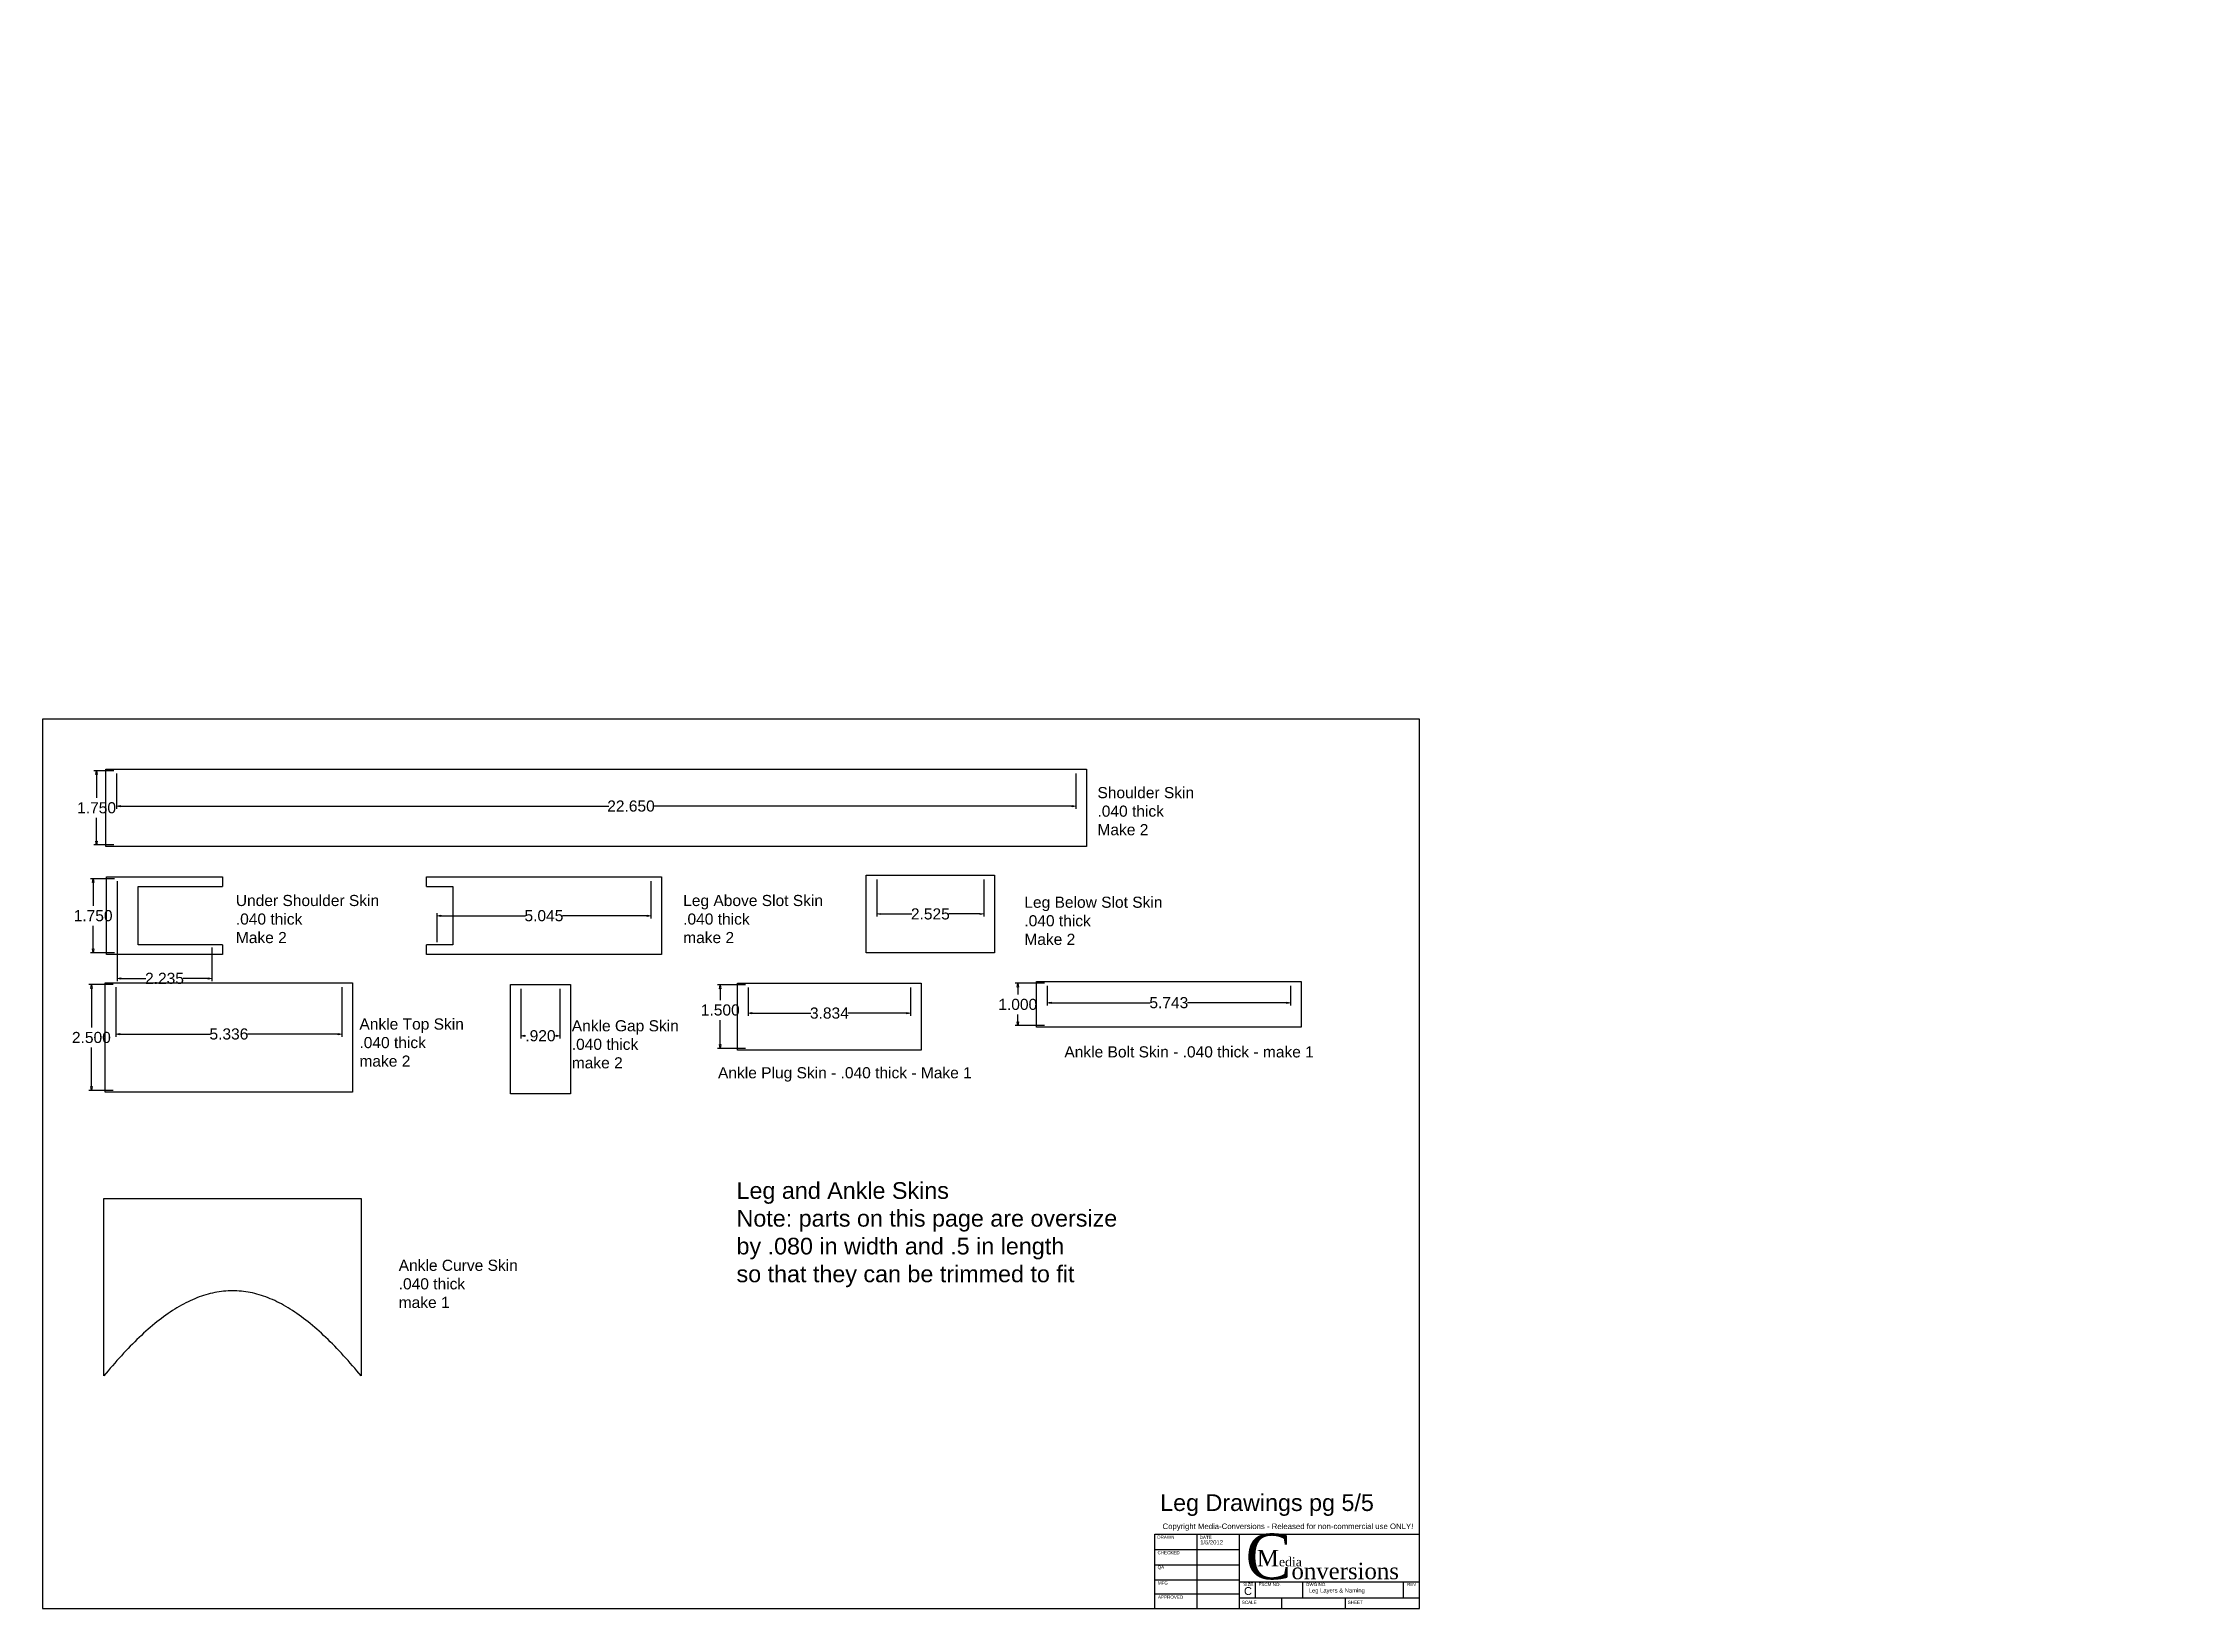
# Model space of a CAD drawing. Extents: x 0 to 50.3, y 0 to 37.
import ezdxf

# ---------------------------------------------------------------- set-up
doc = ezdxf.new("R2010")
doc.units = 0
doc.header["$MEASUREMENT"] = 0
for name, color, linetype in [('CONTINUOUS', 7, 'CONTINUOUS'), ('DIMENSIONS', 7, 'CONTINUOUS'), ('VISIBLE', 7, 'CONTINUOUS')]:
    doc.layers.add(name, color=color, linetype=linetype)
doc.dimstyles.get("Standard").update_dxf_attribs({"dimtxt": 0.18, "dimasz": 0.18, "dimexe": 0.18, "dimexo": 0.0625, "dimgap": 0.09, "dimtad": 0, "dimtih": 1, "dimtoh": 1, "dimdec": 4, "dimzin": 0, "dimtxsty": 'STANDARD', "dimcen": 0.09, "dimazin": 3, "dimtfac": 1, "dimtdec": 4, "dimtofl": 0, "dimtmove": 0, "dimatfit": 3, "dimtolj": 1, "dimtzin": 0})

# ---------------------------------------------------------------- blocks, each defined once
blk = doc.blocks.new('D1')
at = {"layer": 'DIMENSIONS'}
for p, q in [((1.741, 19.717), (1.741, 18.883)), ((24.391, 19.717), (24.391, 18.883)), ((1.831, 18.946), (13.367, 18.946)), ((24.301, 18.946), (14.408, 18.946))]:
    blk.add_line(p, q, dxfattribs=at)
for points in [[(1.741, 18.946), (1.831, 18.961), (1.831, 18.931), (1.741, 18.946)], [(24.391, 18.946), (24.301, 18.931), (24.301, 18.961), (24.391, 18.946)]]:
    blk.add_lwpolyline(points, dxfattribs=at)
at = {"layer": 'DIMENSIONS', "insert": (13.888, 18.946), "char_height": 0.26242, "attachment_point": 5}
for s in ['{\\fArial|b0|i0|c0|p0;22.650}{\\fMicrosoft Sans Serif|b0|i0|c0|p0;\\H0.3541667x;}', '{\\fArial|b0|i0|c0|p0;}', '{\\fArial|b0|i0|c0|p0;}']:
    blk.add_mtext(s, dxfattribs=at)
blk = doc.blocks.new('D2')
at = {"layer": 'DIMENSIONS'}
for p, q in [((1.678, 19.78), (1.212, 19.78)), ((1.274, 19.69), (1.274, 19.141)), ((1.274, 18.12), (1.274, 18.669)), ((1.678, 18.03), (1.212, 18.03))]:
    blk.add_line(p, q, dxfattribs=at)
for points in [[(1.274, 19.78), (1.289, 19.69), (1.259, 19.69), (1.274, 19.78)], [(1.274, 18.03), (1.259, 18.12), (1.289, 18.12), (1.274, 18.03)]]:
    blk.add_lwpolyline(points, dxfattribs=at)
at = {"layer": 'DIMENSIONS', "insert": (1.274, 18.905), "char_height": 0.26242, "attachment_point": 5}
for s in ['{\\fArial|b0|i0|c0|p0;1.750}{\\fMicrosoft Sans Serif|b0|i0|c0|p0;\\H0.3541667x;}', '{\\fArial|b0|i0|c0|p0;}', '{\\fArial|b0|i0|c0|p0;}']:
    blk.add_mtext(s, dxfattribs=at)
blk = doc.blocks.new('D3')
at = {"layer": 'DIMENSIONS'}
for p, q in [((1.759, 17.17), (1.759, 14.815)), ((3.994, 15.608), (3.994, 14.815)), ((1.849, 14.877), (2.439, 14.877)), ((3.904, 14.877), (3.314, 14.877))]:
    blk.add_line(p, q, dxfattribs=at)
for points in [[(1.759, 14.877), (1.849, 14.892), (1.849, 14.862), (1.759, 14.877)], [(3.994, 14.877), (3.904, 14.862), (3.904, 14.892), (3.994, 14.877)]]:
    blk.add_lwpolyline(points, dxfattribs=at)
at = {"layer": 'DIMENSIONS', "insert": (2.877, 14.877), "char_height": 0.26242, "attachment_point": 5}
for s in ['{\\fArial|b0|i0|c0|p0;2.235}{\\fMicrosoft Sans Serif|b0|i0|c0|p0;\\H0.3541667x;}', '{\\fArial|b0|i0|c0|p0;}', '{\\fArial|b0|i0|c0|p0;}']:
    blk.add_mtext(s, dxfattribs=at)
blk = doc.blocks.new('D4')
at = {"layer": 'DIMENSIONS'}
for p, q in [((1.697, 17.232), (1.13, 17.232)), ((1.192, 17.142), (1.192, 16.593)), ((1.192, 15.572), (1.192, 16.121)), ((1.697, 15.482), (1.13, 15.482))]:
    blk.add_line(p, q, dxfattribs=at)
for points in [[(1.192, 17.232), (1.207, 17.142), (1.177, 17.142), (1.192, 17.232)], [(1.192, 15.482), (1.177, 15.572), (1.207, 15.572), (1.192, 15.482)]]:
    blk.add_lwpolyline(points, dxfattribs=at)
at = {"layer": 'DIMENSIONS', "insert": (1.192, 16.357), "char_height": 0.26242, "attachment_point": 5}
for s in ['{\\fArial|b0|i0|c0|p0;1.750}{\\fMicrosoft Sans Serif|b0|i0|c0|p0;\\H0.3541667x;}', '{\\fArial|b0|i0|c0|p0;}', '{\\fArial|b0|i0|c0|p0;}']:
    blk.add_mtext(s, dxfattribs=at)
blk = doc.blocks.new('D5')
at = {"layer": 'DIMENSIONS'}
for p, q in [((14.356, 17.17), (14.356, 16.295)), ((9.311, 15.732), (9.311, 16.42)), ((9.401, 16.357), (11.396, 16.357)), ((14.266, 16.357), (12.271, 16.357))]:
    blk.add_line(p, q, dxfattribs=at)
for points in [[(9.311, 16.357), (9.401, 16.372), (9.401, 16.342), (9.311, 16.357)], [(14.356, 16.357), (14.266, 16.342), (14.266, 16.372), (14.356, 16.357)]]:
    blk.add_lwpolyline(points, dxfattribs=at)
at = {"layer": 'DIMENSIONS', "insert": (11.833, 16.357), "char_height": 0.26242, "attachment_point": 5}
for s in ['{\\fArial|b0|i0|c0|p0;5.045}{\\fMicrosoft Sans Serif|b0|i0|c0|p0;\\H0.3541667x;}', '{\\fArial|b0|i0|c0|p0;}', '{\\fArial|b0|i0|c0|p0;}']:
    blk.add_mtext(s, dxfattribs=at)
blk = doc.blocks.new('D6')
at = {"layer": 'DIMENSIONS'}
for p, q in [((19.692, 17.211), (19.692, 16.336)), ((22.217, 17.211), (22.217, 16.336)), ((19.782, 16.398), (20.517, 16.398)), ((22.127, 16.398), (21.392, 16.398))]:
    blk.add_line(p, q, dxfattribs=at)
for points in [[(19.692, 16.398), (19.782, 16.413), (19.782, 16.383), (19.692, 16.398)], [(22.217, 16.398), (22.127, 16.383), (22.127, 16.413), (22.217, 16.398)]]:
    blk.add_lwpolyline(points, dxfattribs=at)
at = {"layer": 'DIMENSIONS', "insert": (20.954, 16.398), "char_height": 0.26242, "attachment_point": 5}
for s in ['{\\fArial|b0|i0|c0|p0;2.525}{\\fMicrosoft Sans Serif|b0|i0|c0|p0;\\H0.3541667x;}', '{\\fArial|b0|i0|c0|p0;}', '{\\fArial|b0|i0|c0|p0;}']:
    blk.add_mtext(s, dxfattribs=at)
blk = doc.blocks.new('D7')
at = {"layer": 'DIMENSIONS'}
for p, q in [((1.729, 14.669), (1.729, 13.501)), ((7.065, 14.669), (7.065, 13.501)), ((1.819, 13.563), (3.959, 13.563)), ((6.975, 13.563), (4.834, 13.563))]:
    blk.add_line(p, q, dxfattribs=at)
for points in [[(1.729, 13.563), (1.819, 13.578), (1.819, 13.548), (1.729, 13.563)], [(7.065, 13.563), (6.975, 13.548), (6.975, 13.578), (7.065, 13.563)]]:
    blk.add_lwpolyline(points, dxfattribs=at)
at = {"layer": 'DIMENSIONS', "insert": (4.397, 13.563), "char_height": 0.26242, "attachment_point": 5}
for s in ['{\\fArial|b0|i0|c0|p0;5.336}{\\fMicrosoft Sans Serif|b0|i0|c0|p0;\\H0.3541667x;}', '{\\fArial|b0|i0|c0|p0;}', '{\\fArial|b0|i0|c0|p0;}']:
    blk.add_mtext(s, dxfattribs=at)
blk = doc.blocks.new('D8')
at = {"layer": 'DIMENSIONS'}
for p, q in [((1.666, 14.731), (1.088, 14.731)), ((1.151, 14.641), (1.151, 13.717)), ((1.151, 12.321), (1.151, 13.245)), ((1.666, 12.231), (1.088, 12.231))]:
    blk.add_line(p, q, dxfattribs=at)
for points in [[(1.151, 14.731), (1.166, 14.641), (1.136, 14.641), (1.151, 14.731)], [(1.151, 12.231), (1.136, 12.321), (1.166, 12.321), (1.151, 12.231)]]:
    blk.add_lwpolyline(points, dxfattribs=at)
at = {"layer": 'DIMENSIONS', "insert": (1.151, 13.481), "char_height": 0.26242, "attachment_point": 5}
for s in ['{\\fArial|b0|i0|c0|p0;2.500}{\\fMicrosoft Sans Serif|b0|i0|c0|p0;\\H0.3541667x;}', '{\\fArial|b0|i0|c0|p0;}', '{\\fArial|b0|i0|c0|p0;}']:
    blk.add_mtext(s, dxfattribs=at)
blk = doc.blocks.new('D9')
at = {"layer": 'DIMENSIONS'}
for p, q in [((11.291, 14.628), (11.291, 13.46)), ((12.211, 14.628), (12.211, 13.46)), ((11.381, 13.522), (11.397, 13.522)), ((12.121, 13.522), (12.105, 13.522))]:
    blk.add_line(p, q, dxfattribs=at)
for points in [[(11.291, 13.522), (11.381, 13.537), (11.381, 13.507), (11.291, 13.522)], [(12.211, 13.522), (12.121, 13.507), (12.121, 13.537), (12.211, 13.522)]]:
    blk.add_lwpolyline(points, dxfattribs=at)
at = {"layer": 'DIMENSIONS', "insert": (11.751, 13.522), "char_height": 0.26242, "attachment_point": 5}
for s in ['{\\fArial|b0|i0|c0|p0;.920}{\\fMicrosoft Sans Serif|b0|i0|c0|p0;\\H0.3541667x;}', '{\\fArial|b0|i0|c0|p0;}', '{\\fArial|b0|i0|c0|p0;}']:
    blk.add_mtext(s, dxfattribs=at)
blk = doc.blocks.new('D10')
at = {"layer": 'DIMENSIONS'}
for p, q in [((16.654, 14.662), (16.654, 13.994)), ((20.488, 14.662), (20.488, 13.994)), ((16.744, 14.057), (18.134, 14.057)), ((20.398, 14.057), (19.009, 14.057))]:
    blk.add_line(p, q, dxfattribs=at)
for points in [[(16.654, 14.057), (16.744, 14.072), (16.744, 14.042), (16.654, 14.057)], [(20.488, 14.057), (20.398, 14.042), (20.398, 14.072), (20.488, 14.057)]]:
    blk.add_lwpolyline(points, dxfattribs=at)
at = {"layer": 'DIMENSIONS', "insert": (18.571, 14.057), "char_height": 0.26242, "attachment_point": 5}
for s in ['{\\fArial|b0|i0|c0|p0;3.834}{\\fMicrosoft Sans Serif|b0|i0|c0|p0;\\H0.3541667x;}', '{\\fArial|b0|i0|c0|p0;}', '{\\fArial|b0|i0|c0|p0;}']:
    blk.add_mtext(s, dxfattribs=at)
blk = doc.blocks.new('D11')
at = {"layer": 'DIMENSIONS'}
for p, q in [((16.592, 14.724), (15.933, 14.724)), ((15.996, 14.634), (15.996, 14.366)), ((15.996, 13.314), (15.996, 13.893)), ((16.592, 13.224), (15.933, 13.224))]:
    blk.add_line(p, q, dxfattribs=at)
for points in [[(15.996, 14.724), (16.011, 14.634), (15.981, 14.634), (15.996, 14.724)], [(15.996, 13.224), (15.981, 13.314), (16.011, 13.314), (15.996, 13.224)]]:
    blk.add_lwpolyline(points, dxfattribs=at)
at = {"layer": 'DIMENSIONS', "insert": (15.996, 14.13), "char_height": 0.26242, "attachment_point": 5}
for s in ['{\\fArial|b0|i0|c0|p0;1.500}{\\fMicrosoft Sans Serif|b0|i0|c0|p0;\\H0.3541667x;}', '{\\fArial|b0|i0|c0|p0;}', '{\\fArial|b0|i0|c0|p0;}']:
    blk.add_mtext(s, dxfattribs=at)
blk = doc.blocks.new('D12')
at = {"layer": 'DIMENSIONS'}
for p, q in [((23.712, 14.699), (23.712, 14.241)), ((29.455, 14.699), (29.455, 14.241)), ((23.802, 14.303), (26.146, 14.303)), ((29.365, 14.303), (27.021, 14.303))]:
    blk.add_line(p, q, dxfattribs=at)
for points in [[(23.712, 14.303), (23.802, 14.318), (23.802, 14.288), (23.712, 14.303)], [(29.455, 14.303), (29.365, 14.288), (29.365, 14.318), (29.455, 14.303)]]:
    blk.add_lwpolyline(points, dxfattribs=at)
at = {"layer": 'DIMENSIONS', "insert": (26.583, 14.303), "char_height": 0.26242, "attachment_point": 5}
for s in ['{\\fArial|b0|i0|c0|p0;5.743}{\\fMicrosoft Sans Serif|b0|i0|c0|p0;\\H0.3541667x;}', '{\\fArial|b0|i0|c0|p0;}', '{\\fArial|b0|i0|c0|p0;}']:
    blk.add_mtext(s, dxfattribs=at)
blk = doc.blocks.new('D13')
at = {"layer": 'DIMENSIONS'}
for p, q in [((23.649, 14.762), (22.954, 14.762)), ((23.017, 14.672), (23.017, 14.498)), ((23.649, 13.762), (22.954, 13.762)), ((23.017, 13.852), (23.017, 14.026))]:
    blk.add_line(p, q, dxfattribs=at)
for points in [[(23.017, 14.762), (23.032, 14.672), (23.002, 14.672), (23.017, 14.762)], [(23.017, 13.762), (23.002, 13.852), (23.032, 13.852), (23.017, 13.762)]]:
    blk.add_lwpolyline(points, dxfattribs=at)
at = {"layer": 'DIMENSIONS', "insert": (23.017, 14.262), "char_height": 0.26242, "attachment_point": 5}
for s in ['{\\fArial|b0|i0|c0|p0;1.000}{\\fMicrosoft Sans Serif|b0|i0|c0|p0;\\H0.3541667x;}', '{\\fArial|b0|i0|c0|p0;}', '{\\fArial|b0|i0|c0|p0;}']:
    blk.add_mtext(s, dxfattribs=at)
blk = doc.blocks.new('BLOCK4')
at = {"layer": 'CONTINUOUS'}
for p, q in [((32.5, 21), (0, 21)), ((0, 21), (0, 0)), ((32.5, 0), (32.5, 21)), ((32.5, 20.5), (32.5, 20.875)), ((26.25, 1.75), (32.5, 1.75)), ((26.25, 0), (26.25, 1.75)), ((27.246, 1.75), (27.246, 0)), ((28.25, 0), (28.25, 1.75)), ((32.5, 0), (32.5, 1.75)), ((26.25, 1.388), (28.25, 1.388)), ((26.25, 1.031), (28.25, 1.031)), ((26.25, 0.675), (28.25, 0.675)), ((28.25, 0.63), (32.5, 0.63)), ((28.63, 0.25), (28.63, 0.63)), ((29.75, 0.25), (29.75, 0.63)), ((32.12, 0.25), (32.12, 0.63)), ((0, 0), (32.5, 0)), ((26.25, 0.344), (28.25, 0.344)), ((28.25, 0.25), (32.5, 0.25)), ((29.25, 0), (29.25, 0.25)), ((30.75, 0), (30.75, 0.25)), ((32.5, 0.125), (32.5, 0.5))]:
    blk.add_line(p, q, dxfattribs=at)
at = {"layer": 'CONTINUOUS', "attachment_point": 4}
for s, insert, char_height in [('{\\fArial|b0|i0|c0|p0;\\C7;DRAWN}{\\fArial|b0|i0|c0|p0;\\C7;}', (26.311, 1.682), 0.07654), ('{\\fArial|b0|i0|c0|p0;\\C7;DRAWN}{\\fArial|b0|i0|c0|p0;\\C7;}', (26.311, 1.682), 0.07654), ('{\\fArial|b0|i0|c0|p0;\\C1;Copyright Media-Conversions - Released for non-commercial use ONLY!}{\\fMS Shell Dlg|b0|i0|c0|p0;\\C7;\\H0.75x;}', (26.435, 1.919), 0.13121), ('{\\fArial|b0|i0|c0|p0;\\C7;DATE}{\\fArial|b0|i0|c0|p0;\\C7;}', (27.31, 1.676), 0.07654), ('{\\fArial|b0|i0|c0|p0;\\C7;DATE}{\\fArial|b0|i0|c0|p0;\\C7;}', (27.31, 1.676), 0.07654), ('{\\fArial|b0|i0|c0|p0;\\C7;1/5/2012}{\\fArial|b0|i0|c0|p0;\\C7;}', (27.325, 1.561), 0.09841), ('{\\fTimes New Roman|b0|i0|c0|p0;\\C7;C}{\\fTimes New Roman|b0|i0|c0|p0;\\C7;\\H0.36x;onversions}{\\fMS Shell Dlg|b0|i0|c0|p0;\\C7;\\H0.09x;}', (28.394, 1.22), 1.076315), ('{\\fArial|b0|i0|c0|p0;\\C7;CHECKED}{\\fArial|b0|i0|c0|p0;\\C7;}', (26.317, 1.316), 0.07654), ('{\\fArial|b0|i0|c0|p0;\\C7;CHECKED}{\\fArial|b0|i0|c0|p0;\\C7;}', (26.317, 1.316), 0.07654), ('{\\fArial|b0|i0|c0|p0;\\C7;QA}{\\fArial|b0|i0|c0|p0;\\C7;}', (26.318, 0.964), 0.07654), ('{\\fArial|b0|i0|c0|p0;\\C7;QA}{\\fArial|b0|i0|c0|p0;\\C7;}', (26.318, 0.964), 0.07654), ('{\\fTimes New Roman|b0|i0|c0|p0;\\C7;M}{\\fTimes New Roman|b0|i0|c0|p0;\\C7;\\H0.5555556x;edia}{\\fMS Shell Dlg|b0|i0|c0|p0;\\C7;\\H0.25x;}', (28.662, 1.185), 0.387473), ('{\\fArial|b0|i0|c0|p0;\\C7;MFG}{\\fArial|b0|i0|c0|p0;\\C7;}', (26.325, 0.601), 0.07654), ('{\\fArial|b0|i0|c0|p0;\\C7;MFG}{\\fArial|b0|i0|c0|p0;\\C7;}', (26.325, 0.601), 0.07654), ('{\\fArial|b0|i0|c0|p0;\\C7;SIZE}{\\fArial|b0|i0|c0|p0;\\C7;}', (28.341, 0.565), 0.07654), ('{\\fArial|b0|i0|c0|p0;\\C7;SIZE}{\\fArial|b0|i0|c0|p0;\\C7;}', (28.341, 0.565), 0.07654), ('{\\fArial|b0|i0|c0|p0;\\C7;C}{\\fArial|b0|i0|c0|p0;\\C7;}', (28.358, 0.409), 0.18588), ('{\\fArial|b0|i0|c0|p0;\\C7;C}{\\fArial|b0|i0|c0|p0;\\C7;}', (28.358, 0.409), 0.18588), ('{\\fArial|b0|i0|c0|p0;\\C7;FSCM NO.}{\\fArial|b0|i0|c0|p0;\\C7;}', (28.702, 0.565), 0.07654), ('{\\fArial|b0|i0|c0|p0;\\C7;FSCM NO.}{\\fArial|b0|i0|c0|p0;\\C7;}', (28.702, 0.565), 0.07654), ('{\\fArial|b0|i0|c0|p0;\\C7;DWG NO.}{\\fArial|b0|i0|c0|p0;\\C7;}', (29.824, 0.565), 0.07654), ('{\\fArial|b0|i0|c0|p0;\\C7;DWG NO.}{\\fArial|b0|i0|c0|p0;\\C7;}', (29.824, 0.565), 0.07654), ('{\\fArial|b0|i0|c0|p0;\\C7;REV}{\\fArial|b0|i0|c0|p0;\\C7;}', (32.204, 0.565), 0.07654), ('{\\fArial|b0|i0|c0|p0;\\C7;REV}{\\fArial|b0|i0|c0|p0;\\C7;}', (32.204, 0.565), 0.07654), ('{\\fArial|b0|i0|c0|p0;\\C7;APPROVED}{\\fArial|b0|i0|c0|p0;\\C7;}', (26.327, 0.267), 0.07654), ('{\\fArial|b0|i0|c0|p0;\\C7;APPROVED}{\\fArial|b0|i0|c0|p0;\\C7;}', (26.327, 0.267), 0.07654), ('{\\fArial|b0|i0|c0|p0;\\C7;SCALE}{\\fArial|b0|i0|c0|p0;\\C7;}', (28.305, 0.142), 0.07654), ('{\\fArial|b0|i0|c0|p0;\\C7;SCALE}{\\fArial|b0|i0|c0|p0;\\C7;}', (28.305, 0.142), 0.07654), ('{\\fArial|b0|i0|c0|p0;\\C7;Leg Layers & Naming}{\\fArial|b0|i0|c0|p0;\\C7;}', (29.887, 0.41), 0.09841), ('{\\fArial|b0|i0|c0|p0;\\C7;SHEET}{\\fArial|b0|i0|c0|p0;\\C7;}', (30.806, 0.142), 0.07654), ('{\\fArial|b0|i0|c0|p0;\\C7;SHEET}{\\fArial|b0|i0|c0|p0;\\C7;}', (30.806, 0.142), 0.07654)]:
    blk.add_mtext(s, dxfattribs=dict(at, insert=insert, char_height=char_height))

msp = doc.modelspace()

# ---------------------------------------------------------------- linework, layer by layer
at = {"layer": 'VISIBLE'}
for p, q in [((1.4909, 19.8196), (24.6409, 19.8196)), ((1.4909, 17.9896), (1.4909, 19.8196)), ((24.6409, 19.8196), (24.6409, 17.9896)), ((24.6409, 17.9896), (1.4909, 17.9896)), ((1.5091, 17.2723), (4.244, 17.2723)), ((1.5091, 15.4423), (1.5091, 17.2723)), ((4.244, 17.2723), (4.244, 17.0448)), ((9.0608, 17.0448), (9.0608, 17.2723)), ((9.0608, 17.2723), (14.6057, 17.2723)), ((14.6057, 17.2723), (14.6057, 15.4423)), ((19.4418, 17.3134), (22.4668, 17.3134)), ((19.4418, 15.4834), (19.4418, 17.3134)), ((22.4668, 17.3134), (22.4668, 15.4834)), ((2.2591, 15.6703), (2.2591, 17.0448)), ((2.2591, 17.0448), (4.244, 17.0448)), ((9.0608, 17.0448), (9.6858, 17.0448)), ((9.6858, 17.0448), (9.6858, 15.6698)), ((4.244, 15.6703), (2.2591, 15.6703)), ((4.244, 15.6703), (4.244, 15.4423)), ((9.0608, 15.4423), (9.0608, 15.6698)), ((9.6858, 15.6698), (9.0608, 15.6698)), ((4.244, 15.4423), (1.5091, 15.4423)), ((14.6057, 15.4423), (9.0608, 15.4423)), ((22.4668, 15.4834), (19.4418, 15.4834)), ((1.4787, 14.7713), (7.3149, 14.7713)), ((1.4787, 12.1913), (1.4787, 14.7713)), ((7.3149, 14.7713), (7.3149, 12.1913)), ((11.0411, 14.7302), (12.4611, 14.7302)), ((11.0411, 12.1502), (11.0411, 14.7302)), ((12.4611, 14.7302), (12.4611, 12.1502)), ((16.4043, 14.7643), (20.7383, 14.7643)), ((16.4043, 13.1843), (16.4043, 14.7643)), ((20.7383, 14.7643), (20.7383, 13.1843)), ((23.4616, 14.8019), (29.7046, 14.8019)), ((23.4616, 13.7219), (23.4616, 14.8019)), ((29.7046, 14.8019), (29.7046, 13.7219)), ((29.7046, 13.7219), (23.4616, 13.7219)), ((20.7383, 13.1843), (16.4043, 13.1843)), ((7.3149, 12.1913), (1.4787, 12.1913)), ((12.4611, 12.1502), (11.0411, 12.1502)), ((1.4448, 9.677), (7.5208, 9.677)), ((1.4448, 5.4893), (1.4448, 9.677)), ((7.5208, 9.677), (7.5208, 5.4889)), ((3.1185, 7.0661), (3.066, 7.0327)), ((3.171, 7.0984), (3.1185, 7.0661)), ((3.2234, 7.1294), (3.171, 7.0984)), ((3.2759, 7.1593), (3.2234, 7.1294)), ((3.3283, 7.188), (3.2759, 7.1593)), ((3.3808, 7.2154), (3.3283, 7.188)), ((3.4333, 7.2417), (3.3808, 7.2154)), ((3.4857, 7.2667), (3.4333, 7.2417)), ((3.5382, 7.2905), (3.4857, 7.2667)), ((3.5907, 7.313), (3.5382, 7.2905)), ((3.6431, 7.3343), (3.5907, 7.313)), ((3.6956, 7.3543), (3.6431, 7.3343)), ((3.7481, 7.3731), (3.6956, 7.3543)), ((3.8005, 7.3905), (3.7481, 7.3731)), ((3.853, 7.4068), (3.8005, 7.3905)), ((3.9055, 7.4217), (3.853, 7.4068)), ((3.9579, 7.4354), (3.9055, 7.4217)), ((4.0104, 7.4477), (3.9579, 7.4354)), ((4.0629, 7.4588), (4.0104, 7.4477)), ((4.1153, 7.4686), (4.0629, 7.4588)), ((4.1678, 7.4771), (4.1153, 7.4686)), ((4.2202, 7.4842), (4.1678, 7.4771)), ((4.2727, 7.4901), (4.2202, 7.4842)), ((4.3252, 7.4947), (4.2727, 7.4901)), ((4.3776, 7.498), (4.3252, 7.4947)), ((4.4301, 7.4999), (4.3776, 7.498)), ((4.4826, 7.5006), (4.4301, 7.4999)), ((4.535, 7.5005), (4.4826, 7.5006)), ((4.5875, 7.4985), (4.535, 7.5005)), ((4.64, 7.4952), (4.5875, 7.4985)), ((4.6924, 7.4907), (4.64, 7.4952)), ((4.7449, 7.4848), (4.6924, 7.4907)), ((4.7974, 7.4776), (4.7449, 7.4848)), ((4.8498, 7.4691), (4.7974, 7.4776)), ((4.9023, 7.4593), (4.8498, 7.4691)), ((4.9548, 7.4483), (4.9023, 7.4593)), ((5.0072, 7.4359), (4.9548, 7.4483)), ((5.0597, 7.4222), (5.0072, 7.4359)), ((5.1121, 7.4073), (5.0597, 7.4222)), ((5.1646, 7.3911), (5.1121, 7.4073)), ((5.2171, 7.3736), (5.1646, 7.3911)), ((5.2695, 7.3548), (5.2171, 7.3736)), ((5.322, 7.3348), (5.2695, 7.3548)), ((5.3745, 7.3135), (5.322, 7.3348)), ((5.4269, 7.291), (5.3745, 7.3135)), ((5.4794, 7.2672), (5.4269, 7.291)), ((5.5319, 7.2422), (5.4794, 7.2672)), ((5.5843, 7.216), (5.5319, 7.2422)), ((5.6368, 7.1885), (5.5843, 7.216)), ((5.6893, 7.1598), (5.6368, 7.1885)), ((5.7417, 7.13), (5.6893, 7.1598)), ((5.7942, 7.0989), (5.7417, 7.13)), ((5.8466, 7.0666), (5.7942, 7.0989)), ((5.8991, 7.0332), (5.8466, 7.0666)), ((2.4364, 6.5439), (2.384, 6.4962)), ((2.4889, 6.5905), (2.4364, 6.5439)), ((2.5414, 6.6361), (2.4889, 6.5905)), ((2.5938, 6.6807), (2.5414, 6.6361)), ((2.6463, 6.7242), (2.5938, 6.6807)), ((2.6988, 6.7666), (2.6463, 6.7242)), ((2.7512, 6.808), (2.6988, 6.7666)), ((2.8037, 6.8482), (2.7512, 6.808)), ((2.8562, 6.8874), (2.8037, 6.8482)), ((2.9086, 6.9254), (2.8562, 6.8874)), ((2.9611, 6.9623), (2.9086, 6.9254)), ((3.0136, 6.9981), (2.9611, 6.9623)), ((3.066, 7.0327), (3.0136, 6.9981)), ((5.9516, 6.9986), (5.8991, 7.0332)), ((6.004, 6.9629), (5.9516, 6.9986)), ((6.0565, 6.926), (6.004, 6.9629)), ((6.109, 6.8879), (6.0565, 6.926)), ((6.1614, 6.8488), (6.109, 6.8879)), ((6.2139, 6.8085), (6.1614, 6.8488)), ((6.2664, 6.7672), (6.2139, 6.8085)), ((6.3188, 6.7247), (6.2664, 6.7672)), ((6.3713, 6.6812), (6.3188, 6.7247)), ((6.4238, 6.6367), (6.3713, 6.6812)), ((6.4762, 6.591), (6.4238, 6.6367)), ((6.5287, 6.5444), (6.4762, 6.591)), ((6.5812, 6.4967), (6.5287, 6.5444)), ((1.9643, 6.0802), (1.9118, 6.024)), ((2.0167, 6.1354), (1.9643, 6.0802)), ((2.0692, 6.1897), (2.0167, 6.1354)), ((2.1217, 6.2432), (2.0692, 6.1897)), ((2.1741, 6.2957), (2.1217, 6.2432)), ((2.2266, 6.3473), (2.1741, 6.2957)), ((2.2791, 6.3979), (2.2266, 6.3473)), ((2.3315, 6.4475), (2.2791, 6.3979)), ((2.384, 6.4962), (2.3315, 6.4475)), ((6.6336, 6.4481), (6.5812, 6.4967)), ((6.6861, 6.3984), (6.6336, 6.4481)), ((6.7385, 6.3478), (6.6861, 6.3984)), ((6.791, 6.2962), (6.7385, 6.3478)), ((6.8435, 6.2437), (6.791, 6.2962)), ((6.8959, 6.1903), (6.8435, 6.2437)), ((6.9484, 6.1359), (6.8959, 6.1903)), ((7.0009, 6.0807), (6.9484, 6.1359)), ((7.0533, 6.0246), (7.0009, 6.0807)), ((1.5446, 5.6082), (1.4448, 5.4893)), ((1.597, 5.6699), (1.5446, 5.6082)), ((1.6495, 5.7309), (1.597, 5.6699)), ((1.7019, 5.7912), (1.6495, 5.7309)), ((1.7544, 5.8506), (1.7019, 5.7912)), ((1.8069, 5.9092), (1.7544, 5.8506)), ((1.8593, 5.9671), (1.8069, 5.9092)), ((1.9118, 6.024), (1.8593, 5.9671)), ((7.1058, 5.9676), (7.0533, 6.0246)), ((7.1583, 5.9098), (7.1058, 5.9676)), ((7.2107, 5.8511), (7.1583, 5.9098)), ((7.2632, 5.7917), (7.2107, 5.8511)), ((7.3157, 5.7315), (7.2632, 5.7917)), ((7.3681, 5.6705), (7.3157, 5.7315)), ((7.4206, 5.6082), (7.3681, 5.6705)), ((7.5208, 5.4889), (7.4206, 5.6082))]:
    msp.add_line(p, q, dxfattribs=at)

# ---------------------------------------------------------------- block references
at = {"layer": 'CONTINUOUS'}
msp.add_blockref('BLOCK4', (0, 0), dxfattribs=at)

# ---------------------------------------------------------------- texts
at = {"layer": 'CONTINUOUS', "attachment_point": 1}
for s, insert, char_height in [('{\\fArial|b0|i0|c0|p0;\\C7;Shoulder Skin}{\\fArial|b0|i0|c0|p0;\\C7;\\P.040 thick}{\\fArial|b0|i0|c0|p0;\\C7;\\PMake 2}{\\fArial|b0|i0|c0|p0;\\C7;\\H0.4375x;}', (24.8985, 19.3953), 0.26242), ('{\\fArial|b0|i0|c0|p0;\\C7;Under Shoulder Skin}{\\fArial|b0|i0|c0|p0;\\C7;\\P.040 thick}{\\fArial|b0|i0|c0|p0;\\C7;\\PMake 2}{\\fArial|b0|i0|c0|p0;\\C7;\\H0.4375x;}', (4.5611, 16.848), 0.26242), ('{\\fArial|b0|i0|c0|p0;\\C7;Leg Above Slot Skin}{\\fArial|b0|i0|c0|p0;\\C7;\\P.040 thick}{\\fArial|b0|i0|c0|p0;\\C7;\\Pmake 2}{\\fArial|b0|i0|c0|p0;\\C7;\\H0.4375x;}', (15.1201, 16.848), 0.26242), ('{\\fArial|b0|i0|c0|p0;\\C7;Leg Below Slot Skin}{\\fArial|b0|i0|c0|p0;\\C7;\\P.040 thick}{\\fArial|b0|i0|c0|p0;\\C7;\\PMake 2}{\\fArial|b0|i0|c0|p0;\\C7;\\H0.4375x;}', (23.1729, 16.8069), 0.26242), ('{\\fArial|b0|i0|c0|p0;\\C7;Ankle Top Skin}{\\fArial|b0|i0|c0|p0;\\C7;\\P.040 thick}{\\fArial|b0|i0|c0|p0;\\C7;\\Pmake 2}{\\fArial|b0|i0|c0|p0;\\C7;\\H0.4375x;}', (7.4782, 13.9309), 0.26242), ('{\\fArial|b0|i0|c0|p0;\\C7;Ankle Gap Skin}{\\fArial|b0|i0|c0|p0;\\C7;\\P.040 thick}{\\fArial|b0|i0|c0|p0;\\C7;\\Pmake 2}{\\fArial|b0|i0|c0|p0;\\C7;\\H0.4375x;}', (12.4907, 13.8898), 0.26242), ('{\\fArial|b0|i0|c0|p0;\\C7;Ankle Bolt Skin - .040 thick - make 1}{\\fArial|b0|i0|c0|p0;\\C7;\\H0.4375x;}', (24.1179, 13.2735), 0.26242), ('{\\fArial|b0|i0|c0|p0;\\C7;Ankle Plug Skin - .040 thick - Make 1}{\\fArial|b0|i0|c0|p0;\\C7;\\H0.4375x;}', (15.9419, 12.7805), 0.26242), ('{\\fArial|b0|i0|c0|p0;\\C7;Leg and Ankle Skins}{\\fArial|b0|i0|c0|p0;\\C7;\\PNote: parts on this page are oversize}{\\fArial|b0|i0|c0|p0;\\C7;\\Pby .080 in width and .5 in length}{\\fArial|b0|i0|c0|p0;\\C7;\\Pso that they can be trimmed to fit}{\\fArial|b0|i0|c0|p0;\\C7;\\H0.2916667x;}', (16.3793, 10.0649), 0.393631), ('{\\fArial|b0|i0|c0|p0;\\C7;Ankle Curve Skin}{\\fArial|b0|i0|c0|p0;\\C7;\\P.040 thick}{\\fArial|b0|i0|c0|p0;\\C7;\\Pmake 1}{\\fArial|b0|i0|c0|p0;\\C7;\\H0.4375x;}', (8.4052, 8.2332), 0.26242), ('{\\fArial|b0|i0|c0|p0;\\C7;Leg Drawings pg 5/5}{\\fArial|b0|i0|c0|p0;\\C7;\\H0.2916667x;}', (26.3793, 2.6942), 0.393631)]:
    msp.add_mtext(s, dxfattribs=dict(at, insert=insert, char_height=char_height))

# ---------------------------------------------------------------- dimensions: what is measured, and where the dimension line sits
at = {"layer": 'DIMENSIONS'}
for p1, p2, angle, picture, middle, turn in [((1.7409, 19.7796), (24.3909, 19.7796), 180, 'D1', (15.6284, 36.9753), 180), ((1.7409, 18.0296), (1.7409, 19.7796), 90, 'D2', (3.0151, 36.9343), 90), ((19.6918, 17.2734), (22.2168, 17.2734), 180, 'D6', (40.6461, 31.9218), 180), ((1.7591, 15.4823), (1.7591, 17.2323), 90, 'D4', (2.9512, 31.8396), 90), ((9.3108, 15.6698), (14.3557, 17.2323), 180, 'D5', (21.1441, 31.8396), 180), ((1.7591, 17.2323), (3.994, 15.6703), 180, 'D3', (4.6357, 30.3598), 180), ((23.7116, 14.7619), (29.4546, 14.7619), 180, 'D12', (50.2946, 28.065), 180), ((23.7116, 13.7619), (23.7116, 14.7619), 90, 'D13', (46.7285, 28.0239), 90), ((16.6543, 13.2243), (16.6543, 14.7243), 90, 'D11', (32.6503, 27.3539), 90), ((16.6543, 14.7243), (20.4883, 14.7243), 180, 'D10', (35.2257, 27.2808), 180), ((1.7287, 14.7313), (7.0649, 14.7313), 180, 'D7', (6.1254, 25.7948), 180), ((1.7287, 12.2313), (1.7287, 14.7313), 90, 'D8', (2.8797, 25.7126), 90), ((11.2911, 14.6902), (12.2111, 14.6902), 180, 'D9', (23.0422, 25.7126), 180)]:
    dim = msp.add_linear_dim(base=(0, 0), p1=p1, p2=p2, angle=angle, dimstyle='STANDARD', override={"dimtxt": 0.26242, "dimtad": 0, "dimdec": 3, "dimzin": 0, "dimse1": 0, "dimse2": 0, "dimsd1": 0, "dimsd2": 0, "dimadec": 3, "dimazin": 0, "dimtol": 0, "dimlim": 0, "dimtp": 0.00019685, "dimtm": 7.87402e-05, "dimtdec": 3}, dxfattribs=at)
    dim.commit()
    dim.dimension.update_dxf_attribs({"geometry": picture, "text_midpoint": middle, "text_rotation": turn})

doc.saveas('drawing.dxf')
